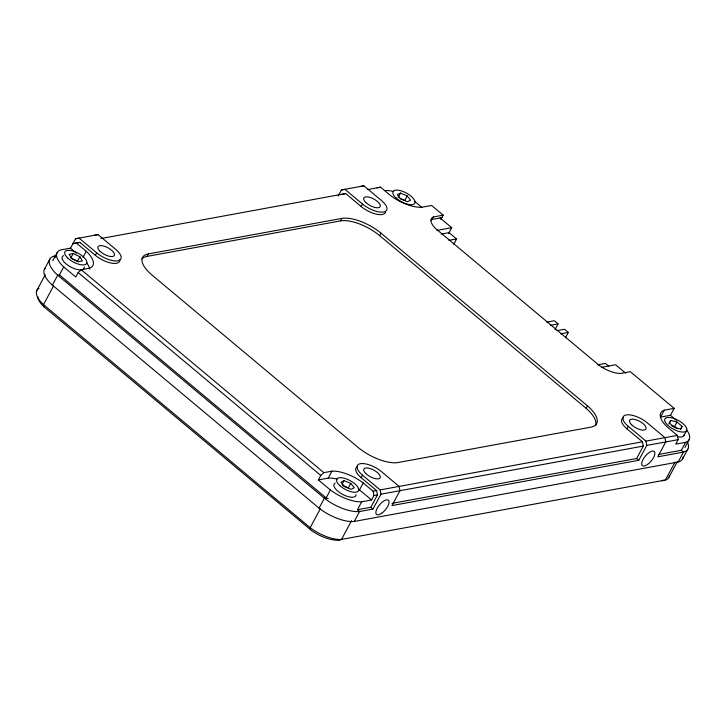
<?xml version="1.0" encoding="UTF-8"?>
<svg xmlns="http://www.w3.org/2000/svg" width="726" height="726" viewBox="0 0 726 726"><rect width="100%" height="100%" fill="white"/><g stroke="black" fill="none" stroke-linecap="round" stroke-linejoin="round"><path stroke-width="1.09" d="M670.715 420.427L669.454 423.158L674.499 427.496L680.797 429.102L682.059 426.362L677.022 422.024L670.715 420.427L668.8 423.993M44.504 269.065L49.822 259.146M36.79 290.509L45.302 274.637M52.753 260.743L57.009 252.811M70.24 248.691L75.558 238.772L79.043 238.083L96.676 252.839A16.634 6.77 28.2 0 0 117.794 260.806A16.634 6.77 28.2 0 0 115.688 249.345L98.055 234.598L75.558 238.772M683.175 456.935A29.693 12.079 28.2 0 1 678.184 461.999L354.261 521.45A29.693 12.079 28.2 0 1 319.068 508.164L52.39 285.127L57.708 275.199A29.693 12.079 28.2 0 1 54.205 256.106L56.428 255.697M53.624 285.799L43.515 304.648L44.086 306.926L311.409 530.416A24.648 10.028 28.2 0 0 337.309 540.189L665.388 480.049A27.733 11.28 28.2 0 0 669.472 475.394M687.313 441.934A29.693 12.079 28.2 0 1 683.502 452.08L657.801 456.799L665.778 441.916L664.962 437.633L647.329 422.886A16.634 6.77 28.2 0 0 626.211 414.918A16.634 6.77 28.2 0 0 628.317 426.371L645.949 441.118L646.766 445.401L638.789 460.284L391.976 505.577L399.953 490.694L399.137 486.42L381.504 471.664A16.634 6.77 28.2 0 0 360.386 463.696A16.634 6.77 28.2 0 0 362.492 475.158L380.125 489.905L380.941 494.188L372.964 509.071L359.588 511.521A29.693 12.079 28.2 0 1 324.386 498.245L57.708 275.199L59.468 274.882L63.725 266.941A27.733 11.28 28.2 0 1 60.612 249.971L70.467 248.156L76.484 253.192M73.281 253.465L70.885 257.93L77.491 261.215L79.887 256.75L73.281 253.465L69.17 254.345L71.674 258.501L78.281 261.787L82.383 260.915L79.887 256.75M83.045 257.24L86.231 251.287L76.339 243.01L72.863 243.691L79.86 242.366L95.342 255.316A16.634 6.77 28.2 0 0 111.314 263.102A16.634 6.77 28.2 0 0 119.863 259.944M86.231 251.287A27.733 11.28 28.2 0 1 89.352 268.257L81.258 269.745L78.163 272.549L75.776 277.014L63.725 266.941M95.342 255.316L96.676 252.839M141.933 258.883A30.81 12.533 28.2 0 1 146.906 256.423L148.231 253.946L341.882 218.408A30.81 12.533 28.2 0 1 380.987 233.164L587.452 405.843A31.826 12.941 28.2 0 1 591.345 427.06L397.703 462.598A31.826 12.941 28.2 0 1 358.59 447.842L152.133 275.163A30.81 12.533 28.2 0 1 148.231 253.946M338.189 195.938L341.383 189.985L344.868 189.304L362.501 204.051A16.634 6.77 28.2 0 0 383.618 212.019A16.634 6.77 28.2 0 0 381.513 200.567L363.88 185.811L341.383 189.985M146.906 256.423L340.548 220.886L341.882 218.408M385.579 212.056A16.634 6.77 28.2 0 1 376.277 214.143A16.634 6.77 28.2 0 1 361.167 206.529L362.501 204.051M398.129 197.545L400.516 193.08L407.186 195.893L410.589 200.213L407.331 201.728L400.661 198.915L397.258 194.595L400.516 193.08M595.529 425.608A31.826 12.941 28.2 0 0 586.118 408.321L379.662 235.641L380.987 233.164M407.186 195.893L404.799 200.358L400.035 198.352M430.863 220.196A20.564 8.367 28.2 0 1 432.006 219.461L433.34 216.974L443.196 215.168L440.818 219.606M448.577 233.545L451.717 227.683L440.101 217.972M318.36 479.913L320.756 475.448L323.841 472.644L331.945 471.156A27.733 11.28 28.2 0 1 363.227 482.962L373.119 491.23L373.944 495.513L371.549 499.978L361.693 501.784A27.733 11.28 28.2 0 1 330.403 489.986L318.36 479.913L328.216 478.098A27.733 11.28 28.2 0 1 337.354 479.133M328.216 478.098L331.945 471.156M453.732 244.263L456.581 238.954L449.058 232.656L441.354 234.062M319.068 508.164L324.386 498.245L326.146 497.918L328.234 498.708M320.293 508.835L310.183 527.693L310.474 529.726M330.403 489.986L326.146 497.918L59.468 274.882M342.164 484.215L344.079 480.648L350.749 483.38L354.279 487.718L351.148 489.324L344.487 486.592L340.948 482.255L344.079 480.648M350.749 483.38L348.353 487.845L342.636 485.503M361.693 501.784L357.437 509.725L370.814 507.274L377.466 494.869L376.64 490.585L361.158 477.635L362.492 475.158M371.549 499.978L359.506 489.905L363.227 482.962M338.107 540.153L341.474 539.491L351.584 520.642M354.261 521.45L359.588 511.521L357.437 509.725M555.027 329.631L558.103 323.896L554.346 320.747L546.651 322.144M565.472 337.735L568.322 332.435L564.565 329.286L556.86 330.693M586.118 408.321L587.452 405.843M392.049 503.372L636.638 458.487L643.29 446.082L642.465 441.807L626.983 428.857L628.317 426.371M670.443 415.299L674.173 408.348L664.308 410.163L660.587 417.105L670.443 415.299L676.469 420.336M671.477 425.69L674.626 426.489L677.022 422.024M680.625 429.048L682.059 426.362M664.308 410.163A27.733 11.28 28.2 0 0 667.43 427.133L677.322 435.409L678.148 439.684L675.752 444.149L685.607 442.343A27.733 11.28 28.2 0 0 686.551 429.819M683.883 435.682L686.542 430.718A12.324 5.009 28.2 0 0 672.712 418.112A12.324 5.009 28.2 0 0 668.02 425.445A12.324 5.009 28.2 0 0 686.542 430.718M674.971 462.19L665.388 480.049L661.794 480.748L662.375 480.53A24.648 10.028 28.2 0 0 662.947 480.249M658.863 454.403L681.351 450.283L685.607 442.343M668.991 477.209L677.503 461.337M684.954 447.443L689.21 439.502M678.184 461.999L683.502 452.08L681.351 450.283M682.567 458.968L687.885 449.049M94.571 235.278L98.055 234.598M360.395 186.491L363.88 185.811M76.384 243.047L79.86 242.366M342.209 194.259L345.685 193.579L361.167 206.529M377.066 187.871L380.542 187.181L390.434 195.457A27.733 11.28 28.2 0 0 421.724 207.264L431.58 205.458L443.196 215.168M100.95 238.536L345.685 193.579M367.556 189.613L380.542 187.181M432.006 219.461L441.862 217.646M436.934 230.396L451.717 227.683M601.863 367.265L615.594 364.742L625.549 373.073M373.119 491.23L376.64 490.585M380.125 489.905L642.465 441.807M645.949 441.118L677.322 435.409M373.944 495.513L377.466 494.869M380.941 494.188L643.29 446.082M646.766 445.401L678.148 439.684M448.886 240.351L456.581 238.954M550.408 325.293L558.103 323.896M560.626 333.842L568.322 332.435M597.698 364.851L605.393 363.445L608.733 366.249M674.173 408.348L630.295 371.658L620.44 373.463A20.564 8.367 28.2 0 1 599.322 365.496L435.446 228.436A20.564 8.367 28.2 0 1 433.34 216.974M421.833 207.364L415.816 202.327A27.733 11.28 28.2 0 0 414.655 201.474M636.638 458.487L638.789 460.284M370.814 507.274L372.964 509.071M81.258 269.745L323.841 472.644M78.163 272.549L320.756 475.448M54.205 256.106L55.639 257.303M674.626 426.489L677.149 428.658M44.086 306.926L43.333 306.2A24.648 10.028 28.2 0 1 37.752 296.653M684.219 434.447A12.324 5.009 28.2 0 1 677.884 436.78M341.474 539.491A27.733 11.28 28.2 0 1 310.183 527.693L43.515 304.648A27.733 11.28 28.2 0 1 37.924 289.039M340.548 220.886A30.81 12.533 28.2 0 1 379.662 235.641M52.39 285.127A29.693 12.079 28.2 0 1 45.339 267.939M84.207 266.95A12.324 5.009 28.2 0 1 70.413 266.823A12.324 5.009 28.2 0 1 63.706 255.616M356.067 494.66A12.324 5.009 28.2 0 1 342.245 494.179A12.324 5.009 28.2 0 1 335.185 483.117M361.158 477.635A16.634 6.77 28.2 0 1 357.473 466.682M626.983 428.857A16.634 6.77 28.2 0 1 623.298 417.895M38.442 288.63A27.733 11.28 28.2 0 1 39.023 288.267M384.526 190.521A27.733 11.28 28.2 0 1 393.664 191.555M358.345 489.052A27.733 11.28 28.2 0 1 359.506 489.905M86.576 262.685A27.733 11.28 28.2 0 1 89.661 269.174M365.84 202.481A9.247 3.757 28.2 0 0 379.952 206.964A9.247 3.757 28.2 0 0 370.233 197.472A9.247 3.757 28.2 0 0 365.84 202.481M396.187 198.089A12.324 5.009 28.2 0 0 414.709 203.362A12.324 5.009 28.2 0 0 400.879 190.756A12.324 5.009 28.2 0 0 396.187 198.089M100.016 251.26A9.247 3.757 28.2 0 0 114.127 255.752A9.247 3.757 28.2 0 0 104.408 246.259A9.247 3.757 28.2 0 0 100.016 251.26M67.554 257.857A12.324 5.009 28.2 0 0 86.367 263.837A12.324 5.009 28.2 0 0 73.408 251.187A12.324 5.009 28.2 0 0 67.554 257.857M339.877 485.667A12.324 5.009 28.2 0 0 358.399 490.939A12.324 5.009 28.2 0 0 344.569 478.334A12.324 5.009 28.2 0 0 339.877 485.667M647.619 464.404A9.247 3.83 -50.1 0 0 654.335 451.554A9.247 3.83 -50.1 0 0 642.937 459.667A9.247 3.83 -50.1 0 0 647.619 464.404M381.794 513.191A9.247 3.83 -50.1 0 0 388.51 500.332A9.247 3.83 -50.1 0 0 377.103 508.454A9.247 3.83 -50.1 0 0 381.794 513.191M365.831 473.579A9.247 3.757 28.2 0 0 379.943 478.071A9.247 3.757 28.2 0 0 370.224 468.579A9.247 3.757 28.2 0 0 365.831 473.579M631.656 424.801A9.247 3.757 28.2 0 0 645.768 429.293A9.247 3.757 28.2 0 0 636.049 419.8A9.247 3.757 28.2 0 0 631.656 424.801"/></g></svg>
